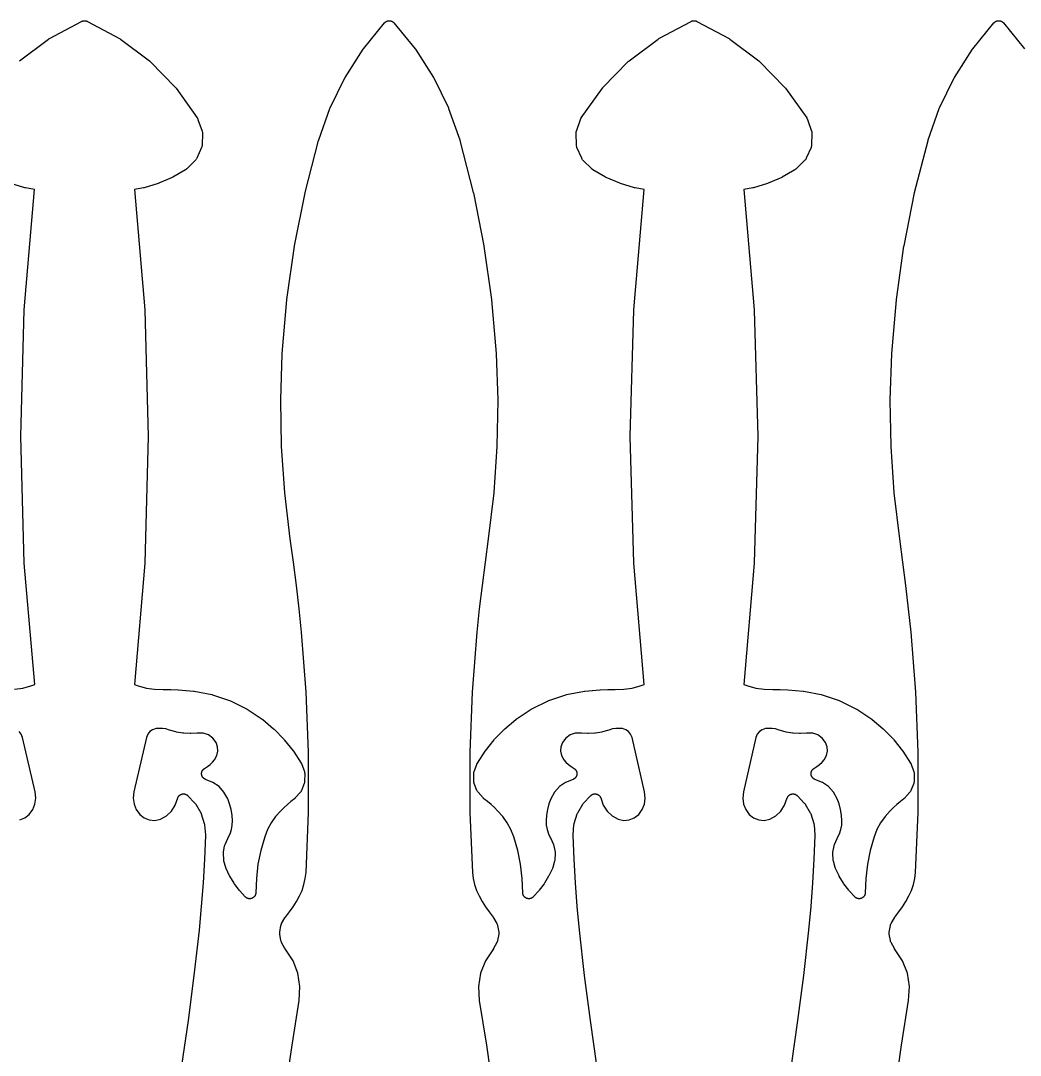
# Model space of a CAD drawing. Header units: metres. Extents: x 0 to 3000, y 0 to 1240.
# Drawn here: x 351.3 to 679.3, y 339.7 to 679.3 of the extents above; entities that cross this region are included whole.
import ezdxf

# ---------------------------------------------------------------- set-up
doc = ezdxf.new("R2010")
doc.units = ezdxf.units.M

msp = doc.modelspace()

# ---------------------------------------------------------------- linework, layer by layer
at = {"color": 1}
for points in [[(350.95, 666.12), (360.48, 673.28), (360.6, 673.36), (360.74, 673.44), (371.32, 679.06), (371.41, 679.1), (371.49, 679.14), (371.5, 679.15), (371.5, 679.15), (371.59, 679.18), (371.68, 679.21), (371.68, 679.21), (371.69, 679.21), (371.78, 679.24), (371.87, 679.26), (371.87, 679.26), (371.88, 679.26), (371.97, 679.27), (372.06, 679.29), (372.07, 679.29), (372.07, 679.29), (372.16, 679.29), (372.26, 679.3), (372.26, 679.3), (372.27, 679.3), (372.36, 679.29), (372.45, 679.29), (372.46, 679.29), (372.46, 679.29), (372.56, 679.27), (372.65, 679.26), (372.65, 679.26), (372.66, 679.26), (372.75, 679.24), (372.84, 679.21), (372.84, 679.21), (372.85, 679.21), (372.93, 679.18), (373.02, 679.15), (373.03, 679.15), (373.03, 679.14), (373.12, 679.1), (373.2, 679.06), (383.79, 673.44), (383.92, 673.36), (384.05, 673.28), (393.58, 666.12), (393.7, 666.03), (393.81, 665.92), (402.12, 657.38), (402.22, 657.26), (402.32, 657.14), (409.25, 647.36), (409.29, 647.3), (409.33, 647.23), (409.34, 647.21), (409.35, 647.19), (409.38, 647.13), (409.42, 647.06), (409.43, 647.04), (409.44, 647.02), (409.47, 646.95), (409.5, 646.88), (410.86, 643.08), (410.92, 642.9), (410.95, 642.71), (410.97, 642.52), (410.98, 642.33), (410.83, 638.43), (410.82, 638.25), (410.78, 638.06), (410.73, 637.88), (410.67, 637.71), (409.11, 634.13), (409.03, 633.96), (408.93, 633.8), (408.81, 633.65), (408.68, 633.51), (405.81, 630.67), (405.77, 630.64), (405.73, 630.6), (405.7, 630.57), (405.66, 630.54), (405.62, 630.51), (405.58, 630.47), (405.54, 630.45), (405.51, 630.43), (405.46, 630.4), (405.41, 630.37), (401.25, 627.94), (401.04, 627.84), (396.63, 625.91), (396.42, 625.83), (391.82, 624.43), (391.59, 624.38), (388.64, 623.84), (392.01, 584.36), (392.02, 584.25), (393.19, 542.86), (393.19, 542.75), (392.02, 501.36), (392.01, 501.25), (388.61, 461.45), (389.9, 460.94), (392.55, 460.23), (395.27, 459.82), (398.1, 459.71), (400.52, 459.71), (400.59, 459.71), (403.04, 459.63), (403.11, 459.63), (405.55, 459.46), (405.62, 459.45), (408.06, 459.19), (408.14, 459.18), (408.23, 459.17), (414.04, 458.06), (414.3, 457.99), (419.89, 456.13), (420.13, 456.03), (425.43, 453.44), (425.66, 453.31), (430.59, 450.03), (430.6, 450.02), (430.62, 450.01), (430.68, 449.96), (430.75, 449.91), (430.76, 449.9), (430.77, 449.89), (434.32, 446.89), (434.46, 446.76), (437.69, 443.43), (437.82, 443.28), (440.71, 439.65), (440.82, 439.5), (443.35, 435.59), (443.37, 435.57), (443.38, 435.54), (443.41, 435.48), (443.45, 435.42), (443.46, 435.39), (443.48, 435.36), (443.5, 435.3), (443.53, 435.25), (443.54, 435.21), (443.55, 435.18), (444.41, 432.8), (444.46, 432.62), (444.5, 432.45), (444.52, 432.27), (444.52, 432.09), (444.49, 429.63), (444.48, 429.46), (444.45, 429.28), (444.41, 429.11), (444.36, 428.94), (443.47, 426.65), (443.4, 426.48), (443.32, 426.32), (443.22, 426.18), (443.1, 426.04), (441.42, 424.14), (441.37, 424.09), (441.33, 424.04), (441.3, 424.02), (441.28, 424), (441.23, 423.95), (441.18, 423.91), (439.99, 422.95), (438.85, 421.98), (437.74, 420.97), (436.69, 419.96), (434.97, 418.05), (433.52, 415.99), (432.32, 413.78), (431.38, 411.41), (430.1, 406.94), (429.19, 402.37), (428.65, 397.75), (428.48, 393), (428.48, 393), (428.48, 393), (428.47, 392.9), (428.46, 392.81), (428.46, 392.8), (428.46, 392.8), (428.44, 392.71), (428.42, 392.61), (428.42, 392.61), (428.42, 392.61), (428.4, 392.52), (428.37, 392.42), (428.37, 392.42), (428.37, 392.42), (428.33, 392.33), (428.3, 392.24), (428.29, 392.24), (428.29, 392.24), (428.25, 392.15), (428.21, 392.07), (428.2, 392.06), (428.2, 392.06), (428.15, 391.98), (428.1, 391.9), (428.1, 391.9), (428.1, 391.9), (428.04, 391.82), (427.98, 391.75), (427.97, 391.75), (427.97, 391.75), (427.91, 391.68), (427.84, 391.61), (427.84, 391.61), (427.84, 391.6), (427.76, 391.54), (427.69, 391.48), (427.69, 391.48), (427.68, 391.48), (427.61, 391.43), (427.53, 391.37), (427.53, 391.37), (427.52, 391.37), (427.44, 391.32), (427.36, 391.28), (427.35, 391.28), (427.35, 391.27), (427.26, 391.24), (427.18, 391.2), (427.17, 391.2), (427.17, 391.2), (427.08, 391.17), (426.99, 391.14), (426.99, 391.14), (426.98, 391.14), (426.89, 391.12), (426.8, 391.1), (426.79, 391.1), (426.79, 391.1), (426.7, 391.09), (426.6, 391.08), (426.6, 391.08), (426.6, 391.08), (426.5, 391.08), (426.41, 391.07), (426.4, 391.07), (426.4, 391.07), (426.3, 391.08), (426.21, 391.09), (426.21, 391.09), (426.2, 391.09), (426.11, 391.11), (426.02, 391.13), (426.01, 391.13), (426.01, 391.13), (425.92, 391.15), (425.83, 391.18), (425.83, 391.18), (425.82, 391.18), (425.73, 391.22), (425.65, 391.25), (425.64, 391.26), (425.64, 391.26), (425.56, 391.3), (425.47, 391.34), (425.47, 391.35), (425.47, 391.35), (425.39, 391.4), (425.31, 391.45), (425.3, 391.45), (425.3, 391.45), (425.23, 391.51), (425.15, 391.57), (425.15, 391.58), (425.15, 391.58), (425.08, 391.64), (425.01, 391.71), (425.01, 391.71), (425.01, 391.72), (423.19, 393.68), (423.06, 393.84), (421.45, 395.97), (421.34, 396.14), (419.95, 398.43), (419.86, 398.6), (418.71, 401.03), (418.68, 401.09), (418.65, 401.15), (418.64, 401.18), (418.63, 401.21), (418.61, 401.27), (418.59, 401.34), (418.01, 403.39), (417.95, 403.62), (417.93, 403.85), (417.84, 405.95), (417.84, 406.18), (417.87, 406.41), (418.25, 408.48), (418.31, 408.7), (418.39, 408.92), (419.25, 410.87), (419.28, 410.91), (419.29, 410.96), (420.01, 412.38), (420.47, 413.75), (420.73, 415.17), (420.8, 416.65), (420.67, 418.51), (420.36, 420.37), (419.88, 422.19), (419.26, 423.9), (418.03, 426.1), (416.41, 427.89), (414.42, 429.27), (411.93, 430.26), (411.91, 430.28), (411.88, 430.29), (411.82, 430.32), (411.75, 430.34), (411.73, 430.36), (411.7, 430.37), (411.64, 430.41), (411.58, 430.44), (411.56, 430.46), (411.54, 430.48), (411.48, 430.52), (411.42, 430.56), (411.4, 430.58), (411.38, 430.6), (411.33, 430.64), (411.28, 430.69), (411.26, 430.71), (411.24, 430.73), (411.19, 430.78), (411.14, 430.83), (411.13, 430.86), (411.11, 430.88), (411.07, 430.93), (411.03, 430.99), (411.01, 431.01), (410.99, 431.04), (410.96, 431.1), (410.92, 431.16), (410.91, 431.18), (410.9, 431.21), (410.87, 431.27), (410.84, 431.33), (410.83, 431.36), (410.81, 431.39), (410.79, 431.45), (410.77, 431.52), (410.76, 431.54), (410.75, 431.57), (410.74, 431.64), (410.72, 431.71), (410.71, 431.73), (410.71, 431.76), (410.7, 431.83), (410.69, 431.9), (410.68, 431.93), (410.68, 431.96), (410.68, 432.03), (410.67, 432.1), (410.68, 432.12), (410.67, 432.15), (410.68, 432.22), (410.68, 432.29), (410.69, 432.32), (410.69, 432.35), (410.7, 432.42), (410.71, 432.49), (410.71, 432.51), (410.72, 432.54), (410.74, 432.61), (410.75, 432.68), (410.76, 432.7), (410.77, 432.73), (410.79, 432.8), (410.82, 432.86), (410.83, 432.89), (410.84, 432.92), (410.87, 432.98), (410.9, 433.04), (410.91, 433.07), (410.93, 433.09), (410.96, 433.15), (411, 433.21), (411.01, 433.23), (411.03, 433.26), (411.07, 433.31), (411.11, 433.37), (411.13, 433.39), (411.15, 433.41), (411.2, 433.46), (411.24, 433.52), (411.26, 433.54), (411.28, 433.56), (411.34, 433.6), (411.39, 433.65), (411.41, 433.67), (411.43, 433.69), (411.49, 433.73), (411.54, 433.77), (411.57, 433.78), (411.59, 433.8), (412.61, 434.46), (413.48, 435.15), (414.28, 435.92), (414.94, 436.7), (415.72, 438.08), (416.04, 439.49), (415.95, 440.94), (415.45, 442.33), (414.36, 443.79), (412.92, 444.82), (411.25, 445.39), (409.23, 445.44), (407.18, 445.3), (406.94, 445.3), (404.8, 445.41), (404.57, 445.43), (402.46, 445.79), (402.23, 445.84), (400.17, 446.44), (398.98, 446.79), (397.87, 446.96), (396.76, 447), (395.73, 446.91), (394.6, 446.56), (393.72, 445.96), (393.05, 445.13), (392.59, 443.97), (388.47, 426.2), (388.24, 424.1), (388.51, 422.16), (389.23, 420.35), (390.37, 418.76), (391.84, 417.58), (393.52, 416.93), (395.32, 416.8), (397.15, 417.23), (399.13, 418.33), (400.78, 419.87), (402.02, 421.76), (402.86, 424.16), (402.89, 424.23), (402.92, 424.31), (402.93, 424.33), (402.93, 424.34), (402.97, 424.41), (403.01, 424.49), (403.02, 424.5), (403.03, 424.51), (403.07, 424.58), (403.12, 424.65), (403.13, 424.66), (403.13, 424.68), (403.19, 424.74), (403.24, 424.81), (403.25, 424.82), (403.26, 424.83), (403.32, 424.89), (403.37, 424.95), (403.38, 424.96), (403.39, 424.97), (403.46, 425.02), (403.52, 425.08), (403.53, 425.08), (403.55, 425.09), (403.61, 425.14), (403.68, 425.19), (403.7, 425.2), (403.71, 425.2), (403.78, 425.24), (403.85, 425.29), (403.87, 425.29), (403.88, 425.3), (403.96, 425.33), (404.03, 425.36), (404.05, 425.37), (404.06, 425.37), (404.14, 425.4), (404.22, 425.42), (404.23, 425.43), (404.25, 425.43), (404.33, 425.45), (404.41, 425.47), (404.43, 425.47), (404.44, 425.47), (404.52, 425.48), (404.61, 425.49), (404.62, 425.49), (404.64, 425.49), (404.72, 425.49), (404.8, 425.49), (404.82, 425.49), (404.83, 425.49), (404.92, 425.49), (405, 425.48), (405.01, 425.48), (405.03, 425.48), (405.11, 425.46), (405.19, 425.45), (405.21, 425.44), (405.22, 425.44), (405.3, 425.42), (405.38, 425.39), (405.39, 425.39), (405.41, 425.38), (405.49, 425.35), (405.56, 425.32), (405.58, 425.31), (405.59, 425.31), (405.66, 425.27), (405.74, 425.23), (405.75, 425.22), (405.76, 425.22), (405.83, 425.17), (405.9, 425.13), (405.92, 425.12), (405.93, 425.11), (405.99, 425.06), (406.06, 425.01), (406.07, 425), (406.08, 424.99), (406.14, 424.93), (406.2, 424.87), (408.47, 422.47), (408.61, 422.3), (408.74, 422.11), (410.39, 419.31), (410.49, 419.11), (410.57, 418.9), (411.56, 415.8), (411.62, 415.58), (411.65, 415.36), (411.93, 412.07), (411.93, 412.05), (411.93, 412.02), (411.93, 411.95), (411.93, 411.87), (411.93, 411.85), (411.93, 411.82), (411.63, 404.08), (411.63, 404.04), (411.18, 396.3), (411.18, 396.26), (410.59, 388.53), (410.58, 388.49), (409.84, 380.77), (409.84, 380.75), (409.84, 380.74), (408.16, 365.92), (408.16, 365.89), (406.26, 351.11), (406.26, 351.08), (404.14, 336.32)], [(438.26, 328.22), (440.38, 342.98), (440.38, 343.01), (442.7, 357.63), (442.97, 362.22), (442.28, 366.59), (440.68, 370.71), (438.11, 374.63), (438.07, 374.69), (438.04, 374.75), (436.94, 376.68), (436.87, 376.83), (436.8, 376.99), (436.75, 377.16), (436.71, 377.32), (436.35, 379.45), (436.32, 379.67), (436.32, 379.9), (436.35, 380.12), (436.71, 382.25), (436.75, 382.42), (436.8, 382.58), (436.87, 382.74), (436.94, 382.9), (438.04, 384.82), (438.06, 384.87), (438.09, 384.91), (438.12, 384.95), (438.14, 384.99), (438.17, 385.03), (438.2, 385.07), (439.51, 386.74), (440.69, 388.43), (441.79, 390.18), (442.79, 391.97), (443.64, 393.82), (444.28, 395.73), (444.72, 397.69), (444.95, 399.72), (445.78, 419.41), (445.81, 439.14), (445.05, 458.86), (443.5, 478.55), (442.7, 486.21), (441.81, 493.88), (440.84, 501.53), (439.77, 509.19), (439.77, 509.21), (439.77, 509.22), (437.98, 524.27), (437.97, 524.37), (436.94, 539.48), (436.93, 539.58), (436.66, 554.72), (436.66, 554.82), (437.15, 569.96), (437.16, 570.01), (437.16, 570.07), (438.67, 587.69), (438.68, 587.8), (441.17, 605.3), (441.19, 605.41), (444.65, 622.74), (444.67, 622.85), (449.09, 639.98), (449.11, 640.06), (449.14, 640.15), (452.77, 650.48), (452.86, 650.69), (457.65, 660.5), (457.76, 660.7), (463.65, 669.9), (463.78, 670.08), (470.71, 678.56), (470.72, 678.57), (470.72, 678.57), (470.78, 678.64), (470.84, 678.71), (470.85, 678.71), (470.85, 678.71), (470.92, 678.78), (470.99, 678.84), (470.99, 678.84), (471, 678.85), (471.07, 678.9), (471.15, 678.96), (471.15, 678.96), (471.15, 678.96), (471.23, 679.01), (471.32, 679.06), (471.32, 679.06), (471.32, 679.06), (471.41, 679.1), (471.49, 679.14), (471.5, 679.15), (471.5, 679.15), (471.59, 679.18), (471.68, 679.21), (471.68, 679.21), (471.69, 679.21), (471.78, 679.24), (471.87, 679.26), (471.87, 679.26), (471.88, 679.26), (471.97, 679.27), (472.06, 679.29), (472.07, 679.29), (472.07, 679.29), (472.16, 679.29), (472.26, 679.3), (472.26, 679.3), (472.27, 679.3), (472.36, 679.29), (472.45, 679.29), (472.46, 679.29), (472.46, 679.29), (472.56, 679.27), (472.65, 679.26), (472.65, 679.26), (472.66, 679.26), (472.75, 679.24), (472.84, 679.21), (472.84, 679.21), (472.85, 679.21), (472.93, 679.18), (473.02, 679.15), (473.03, 679.15), (473.03, 679.14), (473.12, 679.1), (473.2, 679.06), (473.2, 679.06), (473.21, 679.06), (473.29, 679.01), (473.37, 678.96), (473.37, 678.96), (473.38, 678.96), (473.45, 678.9), (473.53, 678.85), (473.53, 678.84), (473.53, 678.84), (473.6, 678.78), (473.67, 678.71), (473.68, 678.71), (473.68, 678.71), (473.74, 678.64), (473.81, 678.57), (473.81, 678.57), (473.81, 678.56), (480.74, 670.08), (480.88, 669.9), (486.76, 660.7), (486.88, 660.5), (491.66, 650.69), (491.75, 650.48), (495.39, 640.15), (495.41, 640.06), (495.44, 639.98), (499.85, 622.85), (499.88, 622.74), (503.33, 605.41), (503.35, 605.3), (505.84, 587.8), (505.85, 587.69), (507.36, 570.07), (507.37, 570.01), (507.37, 569.96), (507.86, 554.82), (507.86, 554.72), (507.59, 539.58), (507.59, 539.48), (506.56, 524.37), (506.55, 524.27), (504.76, 509.22), (504.75, 509.21), (504.75, 509.19), (503.69, 501.53), (502.71, 493.88), (501.82, 486.21), (501.02, 478.55), (499.48, 458.86), (498.72, 439.14), (498.75, 419.41), (499.57, 399.72), (499.8, 397.69), (500.24, 395.73), (500.88, 393.82), (501.74, 391.97), (502.73, 390.18), (503.83, 388.43), (505.02, 386.74), (506.32, 385.07), (506.35, 385.03), (506.38, 384.99), (506.41, 384.95), (506.44, 384.91), (506.46, 384.87), (506.49, 384.82), (507.58, 382.9), (507.66, 382.74), (507.72, 382.58), (507.77, 382.42), (507.81, 382.25), (508.17, 380.12), (508.2, 379.9), (508.2, 379.67), (508.17, 379.45), (507.81, 377.32), (507.77, 377.16), (507.72, 376.99), (507.66, 376.83), (507.58, 376.68), (506.49, 374.75), (506.45, 374.69), (506.42, 374.63), (503.84, 370.71), (502.25, 366.59), (501.56, 362.22), (501.82, 357.63), (504.14, 343.01), (504.14, 342.98), (506.26, 328.22)], [(540.38, 336.32), (538.26, 351.08), (538.26, 351.11), (536.37, 365.89), (536.36, 365.92), (534.69, 380.74), (534.69, 380.75), (534.68, 380.77), (533.94, 388.49), (533.94, 388.53), (533.34, 396.26), (533.34, 396.3), (532.89, 404.04), (532.89, 404.08), (532.59, 411.82), (532.59, 411.85), (532.59, 411.87), (532.59, 411.95), (532.59, 412.02), (532.6, 412.05), (532.6, 412.07), (532.87, 415.36), (532.9, 415.58), (532.96, 415.8), (533.95, 418.9), (534.03, 419.11), (534.13, 419.31), (535.79, 422.11), (535.91, 422.3), (536.06, 422.47), (538.32, 424.87), (538.38, 424.93), (538.44, 424.99), (538.45, 425), (538.47, 425.01), (538.53, 425.06), (538.6, 425.11), (538.61, 425.12), (538.62, 425.13), (538.69, 425.17), (538.76, 425.22), (538.77, 425.22), (538.78, 425.23), (538.86, 425.27), (538.93, 425.31), (538.95, 425.31), (538.96, 425.32), (539.04, 425.35), (539.11, 425.38), (539.13, 425.39), (539.14, 425.39), (539.22, 425.42), (539.3, 425.44), (539.32, 425.44), (539.33, 425.45), (539.41, 425.46), (539.5, 425.48), (539.51, 425.48), (539.52, 425.48), (539.61, 425.49), (539.69, 425.49), (539.71, 425.49), (539.72, 425.49), (539.8, 425.49), (539.89, 425.49), (539.9, 425.49), (539.92, 425.49), (540, 425.48), (540.08, 425.47), (540.1, 425.47), (540.11, 425.47), (540.19, 425.45), (540.28, 425.43), (540.29, 425.43), (540.3, 425.42), (540.38, 425.4), (540.46, 425.37), (540.48, 425.37), (540.49, 425.36), (540.57, 425.33), (540.64, 425.3), (540.66, 425.29), (540.67, 425.29), (540.74, 425.24), (540.82, 425.2), (540.83, 425.2), (540.84, 425.19), (540.91, 425.14), (540.98, 425.09), (540.99, 425.08), (541, 425.08), (541.07, 425.02), (541.13, 424.97), (541.14, 424.96), (541.15, 424.95), (541.21, 424.89), (541.27, 424.83), (541.28, 424.82), (541.29, 424.81), (541.34, 424.74), (541.39, 424.68), (541.4, 424.66), (541.41, 424.65), (541.45, 424.58), (541.5, 424.51), (541.51, 424.5), (541.51, 424.49), (541.55, 424.41), (541.59, 424.34), (541.6, 424.33), (541.6, 424.31), (541.63, 424.23), (541.66, 424.16), (542.5, 421.76), (543.74, 419.87), (545.39, 418.33), (547.37, 417.23), (549.2, 416.8), (551, 416.93), (552.68, 417.58), (554.15, 418.76), (555.29, 420.35), (556.01, 422.16), (556.28, 424.1), (556.06, 426.2), (551.93, 443.97), (551.47, 445.13), (550.8, 445.96), (549.92, 446.56), (548.79, 446.91), (547.77, 447), (546.65, 446.96), (545.55, 446.79), (544.35, 446.44), (542.29, 445.84), (542.07, 445.79), (539.95, 445.43), (539.72, 445.41), (537.58, 445.3), (537.35, 445.3), (535.3, 445.44), (533.27, 445.39), (531.6, 444.82), (530.17, 443.79), (529.08, 442.33), (528.57, 440.94), (528.49, 439.49), (528.81, 438.08), (529.58, 436.7), (530.24, 435.92), (531.04, 435.15), (531.91, 434.46), (532.93, 433.8), (532.96, 433.78), (532.98, 433.77), (533.04, 433.73), (533.09, 433.69), (533.11, 433.67), (533.14, 433.65), (533.19, 433.6), (533.24, 433.56), (533.26, 433.54), (533.28, 433.52), (533.33, 433.46), (533.37, 433.41), (533.39, 433.39), (533.41, 433.37), (533.45, 433.31), (533.49, 433.26), (533.51, 433.23), (533.53, 433.21), (533.56, 433.15), (533.6, 433.09), (533.61, 433.07), (533.63, 433.04), (533.65, 432.98), (533.68, 432.92), (533.69, 432.89), (533.71, 432.86), (533.73, 432.8), (533.75, 432.73), (533.76, 432.7), (533.77, 432.68), (533.79, 432.61), (533.8, 432.54), (533.81, 432.51), (533.82, 432.49), (533.83, 432.42), (533.84, 432.35), (533.84, 432.32), (533.84, 432.29), (533.84, 432.22), (533.85, 432.15), (533.85, 432.12), (533.85, 432.1), (533.85, 432.03), (533.84, 431.96), (533.84, 431.93), (533.84, 431.9), (533.83, 431.83), (533.82, 431.76), (533.81, 431.73), (533.81, 431.71), (533.79, 431.64), (533.77, 431.57), (533.76, 431.54), (533.76, 431.52), (533.73, 431.45), (533.71, 431.39), (533.7, 431.36), (533.69, 431.33), (533.66, 431.27), (533.63, 431.21), (533.61, 431.18), (533.6, 431.16), (533.57, 431.1), (533.53, 431.04), (533.51, 431.01), (533.5, 430.99), (533.46, 430.93), (533.42, 430.88), (533.4, 430.86), (533.38, 430.83), (533.33, 430.78), (533.29, 430.73), (533.27, 430.71), (533.25, 430.69), (533.19, 430.64), (533.14, 430.6), (533.12, 430.58), (533.1, 430.56), (533.04, 430.52), (532.99, 430.48), (532.96, 430.46), (532.94, 430.44), (532.88, 430.41), (532.82, 430.37), (532.8, 430.36), (532.77, 430.34), (532.71, 430.32), (532.65, 430.29), (532.62, 430.28), (532.59, 430.26), (530.1, 429.27), (528.12, 427.89), (526.49, 426.1), (525.26, 423.9), (524.64, 422.19), (524.16, 420.37), (523.86, 418.51), (523.73, 416.65), (523.79, 415.17), (524.06, 413.75), (524.52, 412.38), (525.23, 410.96), (525.25, 410.91), (525.27, 410.87), (526.13, 408.92), (526.21, 408.7), (526.27, 408.48), (526.66, 406.41), (526.69, 406.18), (526.69, 405.95), (526.59, 403.85), (526.57, 403.62), (526.52, 403.39), (525.94, 401.34), (525.91, 401.27), (525.89, 401.21), (525.88, 401.18), (525.87, 401.15), (525.84, 401.09), (525.82, 401.03), (524.67, 398.6), (524.57, 398.43), (523.19, 396.14), (523.07, 395.97), (521.46, 393.84), (521.34, 393.68), (519.51, 391.72), (519.51, 391.71), (519.51, 391.71), (519.44, 391.64), (519.37, 391.58), (519.37, 391.58), (519.37, 391.57), (519.3, 391.51), (519.22, 391.45), (519.22, 391.45), (519.22, 391.45), (519.14, 391.4), (519.06, 391.35), (519.05, 391.35), (519.05, 391.34), (518.97, 391.3), (518.88, 391.26), (518.88, 391.26), (518.88, 391.25), (518.79, 391.22), (518.7, 391.18), (518.7, 391.18), (518.7, 391.18), (518.6, 391.15), (518.51, 391.13), (518.51, 391.13), (518.51, 391.13), (518.41, 391.11), (518.32, 391.09), (518.32, 391.09), (518.31, 391.09), (518.22, 391.08), (518.12, 391.07), (518.12, 391.07), (518.12, 391.07), (518.02, 391.08), (517.93, 391.08), (517.93, 391.08), (517.92, 391.08), (517.83, 391.09), (517.73, 391.1), (517.73, 391.1), (517.73, 391.1), (517.63, 391.12), (517.54, 391.14), (517.54, 391.14), (517.54, 391.14), (517.44, 391.17), (517.35, 391.2), (517.35, 391.2), (517.35, 391.2), (517.26, 391.24), (517.17, 391.27), (517.17, 391.28), (517.17, 391.28), (517.08, 391.32), (517, 391.37), (517, 391.37), (517, 391.37), (516.92, 391.43), (516.84, 391.48), (516.84, 391.48), (516.83, 391.48), (516.76, 391.54), (516.69, 391.6), (516.69, 391.61), (516.68, 391.61), (516.62, 391.68), (516.55, 391.75), (516.55, 391.75), (516.55, 391.75), (516.49, 391.82), (516.43, 391.9), (516.43, 391.9), (516.42, 391.9), (516.37, 391.98), (516.32, 392.06), (516.32, 392.06), (516.32, 392.07), (516.27, 392.15), (516.23, 392.24), (516.23, 392.24), (516.23, 392.24), (516.19, 392.33), (516.16, 392.42), (516.16, 392.42), (516.16, 392.42), (516.13, 392.52), (516.1, 392.61), (516.1, 392.61), (516.1, 392.61), (516.08, 392.71), (516.07, 392.8), (516.07, 392.8), (516.06, 392.81), (516.06, 392.9), (516.05, 393), (516.05, 393), (516.05, 393), (515.88, 397.75), (515.33, 402.37), (514.42, 406.94), (513.15, 411.41), (512.21, 413.78), (511.01, 415.99), (509.56, 418.05), (507.83, 419.96), (506.78, 420.97), (505.67, 421.98), (504.53, 422.95), (503.34, 423.91), (503.29, 423.95), (503.24, 424), (503.22, 424.02), (503.2, 424.04), (503.15, 424.09), (503.1, 424.14), (501.42, 426.04), (501.31, 426.18), (501.21, 426.32), (501.12, 426.48), (501.05, 426.65), (500.17, 428.94), (500.11, 429.11), (500.07, 429.28), (500.05, 429.46), (500.04, 429.63), (500, 432.09), (500.01, 432.27), (500.03, 432.45), (500.06, 432.62), (500.12, 432.8), (500.97, 435.18), (500.99, 435.21), (501, 435.25), (501.02, 435.3), (501.02, 435.3), (501.05, 435.36), (501.06, 435.39), (501.08, 435.42), (501.11, 435.48), (501.14, 435.54), (501.16, 435.57), (501.18, 435.59), (503.7, 439.5), (503.82, 439.65), (506.7, 443.28), (506.83, 443.43), (510.06, 446.76), (510.2, 446.89), (513.75, 449.89), (513.76, 449.9), (513.78, 449.91), (513.84, 449.96), (513.91, 450.01), (513.92, 450.02), (513.93, 450.03), (518.86, 453.31), (519.09, 453.44), (524.39, 456.03), (524.64, 456.13), (530.23, 457.99), (530.48, 458.06), (536.3, 459.17), (536.38, 459.18), (536.46, 459.19), (538.9, 459.45), (538.97, 459.46), (541.42, 459.63), (541.49, 459.63), (543.94, 459.71), (544.01, 459.71), (546.42, 459.71), (549.25, 459.82), (551.97, 460.23), (554.63, 460.94), (555.91, 461.45), (552.51, 501.25), (552.51, 501.36), (551.33, 542.75), (551.33, 542.86), (552.51, 584.25), (552.51, 584.36), (555.89, 623.84), (552.93, 624.38), (552.71, 624.43), (548.11, 625.83), (547.89, 625.91), (543.49, 627.84), (543.28, 627.94), (539.11, 630.37), (539.07, 630.4), (539.02, 630.43), (538.98, 630.45), (538.95, 630.47), (538.9, 630.51), (538.86, 630.54), (538.83, 630.57), (538.79, 630.6), (538.75, 630.64), (538.71, 630.67), (535.84, 633.51), (535.71, 633.65), (535.6, 633.8), (535.5, 633.96), (535.41, 634.13), (533.86, 637.71), (533.79, 637.88), (533.74, 638.06), (533.71, 638.25), (533.69, 638.43), (533.55, 642.33), (533.55, 642.52), (533.57, 642.71), (533.61, 642.9), (533.66, 643.08), (535.03, 646.88), (535.06, 646.95), (535.08, 647.02), (535.09, 647.04), (535.1, 647.06), (535.14, 647.13), (535.17, 647.19), (535.19, 647.21), (535.2, 647.23), (535.24, 647.3), (535.28, 647.36), (542.2, 657.14), (542.3, 657.26), (542.4, 657.38), (550.71, 665.92), (550.83, 666.03), (550.95, 666.12), (560.48, 673.28), (560.6, 673.36), (560.74, 673.44), (571.32, 679.06), (571.41, 679.1), (571.49, 679.14), (571.5, 679.15), (571.5, 679.15), (571.59, 679.18), (571.68, 679.21), (571.68, 679.21), (571.69, 679.21), (571.78, 679.24), (571.87, 679.26), (571.87, 679.26), (571.88, 679.26), (571.97, 679.27), (572.06, 679.29), (572.07, 679.29), (572.07, 679.29), (572.16, 679.29), (572.26, 679.3), (572.26, 679.3), (572.27, 679.3), (572.36, 679.29), (572.45, 679.29), (572.46, 679.29), (572.46, 679.29), (572.56, 679.27), (572.65, 679.26), (572.65, 679.26), (572.66, 679.26), (572.75, 679.24), (572.84, 679.21), (572.84, 679.21), (572.85, 679.21), (572.93, 679.18), (573.02, 679.15), (573.03, 679.15), (573.03, 679.14), (573.12, 679.1), (573.2, 679.06), (583.79, 673.44), (583.92, 673.36), (584.05, 673.28), (593.58, 666.12), (593.7, 666.03), (593.81, 665.92), (602.12, 657.38), (602.22, 657.26), (602.32, 657.14), (609.25, 647.36), (609.29, 647.3), (609.33, 647.23), (609.34, 647.21), (609.35, 647.19), (609.38, 647.13), (609.42, 647.06), (609.43, 647.04), (609.44, 647.02), (609.47, 646.95), (609.5, 646.88), (610.86, 643.08), (610.92, 642.9), (610.95, 642.71), (610.97, 642.52), (610.98, 642.33), (610.83, 638.43), (610.82, 638.25), (610.78, 638.06), (610.73, 637.88), (610.67, 637.71), (609.11, 634.13), (609.03, 633.96), (608.93, 633.8), (608.81, 633.65), (608.68, 633.51), (605.81, 630.67), (605.77, 630.64), (605.73, 630.6), (605.7, 630.57), (605.66, 630.54), (605.62, 630.51), (605.58, 630.47), (605.54, 630.45), (605.51, 630.43), (605.46, 630.4), (605.41, 630.37), (601.25, 627.94), (601.04, 627.84), (596.63, 625.91), (596.42, 625.83), (591.82, 624.43), (591.59, 624.38), (588.64, 623.84), (592.01, 584.36), (592.02, 584.25), (593.19, 542.86), (593.19, 542.75), (592.02, 501.36), (592.01, 501.25), (588.61, 461.45), (589.9, 460.94), (592.55, 460.23), (595.27, 459.82), (598.1, 459.71), (600.52, 459.71), (600.59, 459.71), (603.04, 459.63), (603.11, 459.63), (605.55, 459.46), (605.62, 459.45), (608.06, 459.19), (608.14, 459.18), (608.23, 459.17), (614.04, 458.06), (614.3, 457.99), (619.89, 456.13), (620.13, 456.03), (625.43, 453.44), (625.66, 453.31), (630.59, 450.03), (630.6, 450.02), (630.62, 450.01), (630.68, 449.96), (630.75, 449.91), (630.76, 449.9), (630.77, 449.89), (634.32, 446.89), (634.46, 446.76), (637.69, 443.43), (637.82, 443.28), (640.71, 439.65), (640.82, 439.5), (643.35, 435.59), (643.37, 435.57), (643.38, 435.54), (643.41, 435.48), (643.45, 435.42), (643.46, 435.39), (643.48, 435.36), (643.5, 435.3), (643.53, 435.25), (643.54, 435.21), (643.55, 435.18), (644.41, 432.8), (644.46, 432.62), (644.5, 432.45), (644.52, 432.27), (644.52, 432.09), (644.49, 429.63), (644.48, 429.46), (644.45, 429.28), (644.41, 429.11), (644.36, 428.94), (643.47, 426.65), (643.4, 426.48), (643.32, 426.32), (643.22, 426.18), (643.1, 426.04), (641.42, 424.14), (641.37, 424.09), (641.33, 424.04), (641.3, 424.02), (641.28, 424), (641.23, 423.95), (641.18, 423.91), (639.99, 422.95), (638.85, 421.98), (637.74, 420.97), (636.69, 419.96), (634.97, 418.05), (633.52, 415.99), (632.32, 413.78), (631.38, 411.41), (630.1, 406.94), (629.19, 402.37), (628.65, 397.75), (628.48, 393), (628.48, 393), (628.48, 393), (628.47, 392.9), (628.46, 392.81), (628.46, 392.8), (628.46, 392.8), (628.44, 392.71), (628.42, 392.61), (628.42, 392.61), (628.42, 392.61), (628.4, 392.52), (628.37, 392.42), (628.37, 392.42), (628.37, 392.42), (628.33, 392.33), (628.3, 392.24), (628.29, 392.24), (628.29, 392.24), (628.25, 392.15), (628.21, 392.07), (628.2, 392.06), (628.2, 392.06), (628.15, 391.98), (628.1, 391.9), (628.1, 391.9), (628.1, 391.9), (628.04, 391.82), (627.98, 391.75), (627.97, 391.75), (627.97, 391.75), (627.91, 391.68), (627.84, 391.61), (627.84, 391.61), (627.84, 391.6), (627.76, 391.54), (627.69, 391.48), (627.69, 391.48), (627.68, 391.48), (627.61, 391.43), (627.53, 391.37), (627.53, 391.37), (627.52, 391.37), (627.44, 391.32), (627.36, 391.28), (627.35, 391.28), (627.35, 391.27), (627.26, 391.24), (627.18, 391.2), (627.17, 391.2), (627.17, 391.2), (627.08, 391.17), (626.99, 391.14), (626.99, 391.14), (626.98, 391.14), (626.89, 391.12), (626.8, 391.1), (626.79, 391.1), (626.79, 391.1), (626.7, 391.09), (626.6, 391.08), (626.6, 391.08), (626.6, 391.08), (626.5, 391.08), (626.41, 391.07), (626.4, 391.07), (626.4, 391.07), (626.3, 391.08), (626.21, 391.09), (626.21, 391.09), (626.2, 391.09), (626.11, 391.11), (626.02, 391.13), (626.01, 391.13), (626.01, 391.13), (625.92, 391.15), (625.83, 391.18), (625.83, 391.18), (625.82, 391.18), (625.73, 391.22), (625.65, 391.25), (625.64, 391.26), (625.64, 391.26), (625.56, 391.3), (625.47, 391.34), (625.47, 391.35), (625.47, 391.35), (625.39, 391.4), (625.31, 391.45), (625.3, 391.45), (625.3, 391.45), (625.23, 391.51), (625.15, 391.57), (625.15, 391.58), (625.15, 391.58), (625.08, 391.64), (625.01, 391.71), (625.01, 391.71), (625.01, 391.72), (623.19, 393.68), (623.06, 393.84), (621.45, 395.97), (621.34, 396.14), (619.95, 398.43), (619.86, 398.6), (618.71, 401.03), (618.68, 401.09), (618.65, 401.15), (618.64, 401.18), (618.63, 401.21), (618.61, 401.27), (618.59, 401.34), (618.01, 403.39), (617.95, 403.62), (617.93, 403.85), (617.84, 405.95), (617.84, 406.18), (617.87, 406.41), (618.25, 408.48), (618.31, 408.7), (618.39, 408.92), (619.25, 410.87), (619.28, 410.91), (619.29, 410.96), (620.01, 412.38), (620.47, 413.75), (620.73, 415.17), (620.8, 416.65), (620.67, 418.51), (620.36, 420.37), (619.88, 422.19), (619.26, 423.9), (618.03, 426.1), (616.41, 427.89), (614.42, 429.27), (611.93, 430.26), (611.91, 430.28), (611.88, 430.29), (611.82, 430.32), (611.75, 430.34), (611.73, 430.36), (611.7, 430.37), (611.64, 430.41), (611.58, 430.44), (611.56, 430.46), (611.54, 430.48), (611.48, 430.52), (611.42, 430.56), (611.4, 430.58), (611.38, 430.6), (611.33, 430.64), (611.28, 430.69), (611.26, 430.71), (611.24, 430.73), (611.19, 430.78), (611.14, 430.83), (611.13, 430.86), (611.11, 430.88), (611.07, 430.93), (611.03, 430.99), (611.01, 431.01), (610.99, 431.04), (610.96, 431.1), (610.92, 431.16), (610.91, 431.18), (610.9, 431.21), (610.87, 431.27), (610.84, 431.33), (610.83, 431.36), (610.81, 431.39), (610.79, 431.45), (610.77, 431.52), (610.76, 431.54), (610.75, 431.57), (610.74, 431.64), (610.72, 431.71), (610.71, 431.73), (610.71, 431.76), (610.7, 431.83), (610.69, 431.9), (610.68, 431.93), (610.68, 431.96), (610.68, 432.03), (610.67, 432.1), (610.68, 432.12), (610.67, 432.15), (610.68, 432.22), (610.68, 432.29), (610.69, 432.32), (610.69, 432.35), (610.7, 432.42), (610.71, 432.49), (610.71, 432.51), (610.72, 432.54), (610.74, 432.61), (610.75, 432.68), (610.76, 432.7), (610.77, 432.73), (610.79, 432.8), (610.82, 432.86), (610.83, 432.89), (610.84, 432.92), (610.87, 432.98), (610.9, 433.04), (610.91, 433.07), (610.93, 433.09), (610.96, 433.15), (611, 433.21), (611.01, 433.23), (611.03, 433.26), (611.07, 433.31), (611.11, 433.37), (611.13, 433.39), (611.15, 433.41), (611.2, 433.46), (611.24, 433.52), (611.26, 433.54), (611.28, 433.56), (611.34, 433.6), (611.39, 433.65), (611.41, 433.67), (611.43, 433.69), (611.49, 433.73), (611.54, 433.77), (611.57, 433.78), (611.59, 433.8), (612.61, 434.46), (613.48, 435.15), (614.28, 435.92), (614.94, 436.7), (615.72, 438.08), (616.04, 439.49), (615.95, 440.94), (615.45, 442.33), (614.36, 443.79), (612.92, 444.82), (611.25, 445.39), (609.23, 445.44), (607.18, 445.3), (606.94, 445.3), (604.8, 445.41), (604.57, 445.43), (602.46, 445.79), (602.23, 445.84), (600.17, 446.44), (598.98, 446.79), (597.87, 446.96), (596.76, 447), (595.73, 446.91), (594.6, 446.56), (593.72, 445.96), (593.05, 445.13), (592.59, 443.97), (588.47, 426.2), (588.24, 424.1), (588.51, 422.16), (589.23, 420.35), (590.37, 418.76), (591.84, 417.58), (593.52, 416.93), (595.32, 416.8), (597.15, 417.23), (599.13, 418.33), (600.78, 419.87), (602.02, 421.76), (602.86, 424.16), (602.89, 424.23), (602.92, 424.31), (602.93, 424.33), (602.93, 424.34), (602.97, 424.41), (603.01, 424.49), (603.02, 424.5), (603.03, 424.51), (603.07, 424.58), (603.12, 424.65), (603.13, 424.66), (603.13, 424.68), (603.19, 424.74), (603.24, 424.81), (603.25, 424.82), (603.26, 424.83), (603.32, 424.89), (603.37, 424.95), (603.38, 424.96), (603.39, 424.97), (603.46, 425.02), (603.52, 425.08), (603.53, 425.08), (603.55, 425.09), (603.61, 425.14), (603.68, 425.19), (603.7, 425.2), (603.71, 425.2), (603.78, 425.24), (603.85, 425.29), (603.87, 425.29), (603.88, 425.3), (603.96, 425.33), (604.03, 425.36), (604.05, 425.37), (604.06, 425.37), (604.14, 425.4), (604.22, 425.42), (604.23, 425.43), (604.25, 425.43), (604.33, 425.45), (604.41, 425.47), (604.43, 425.47), (604.44, 425.47), (604.52, 425.48), (604.61, 425.49), (604.62, 425.49), (604.64, 425.49), (604.72, 425.49), (604.8, 425.49), (604.82, 425.49), (604.83, 425.49), (604.92, 425.49), (605, 425.48), (605.01, 425.48), (605.03, 425.48), (605.11, 425.46), (605.19, 425.45), (605.21, 425.44), (605.22, 425.44), (605.3, 425.42), (605.38, 425.39), (605.39, 425.39), (605.41, 425.38), (605.49, 425.35), (605.56, 425.32), (605.58, 425.31), (605.59, 425.31), (605.66, 425.27), (605.74, 425.23), (605.75, 425.22), (605.76, 425.22), (605.83, 425.17), (605.9, 425.13), (605.92, 425.12), (605.93, 425.11), (605.99, 425.06), (606.06, 425.01), (606.07, 425), (606.08, 424.99), (606.14, 424.93), (606.2, 424.87), (608.47, 422.47), (608.61, 422.3), (608.74, 422.11), (610.39, 419.31), (610.49, 419.11), (610.57, 418.9), (611.56, 415.8), (611.62, 415.58), (611.65, 415.36), (611.93, 412.07), (611.93, 412.05), (611.93, 412.02), (611.93, 411.95), (611.93, 411.87), (611.93, 411.85), (611.93, 411.82), (611.63, 404.08), (611.63, 404.04), (611.18, 396.3), (611.18, 396.26), (610.59, 388.53), (610.58, 388.49), (609.84, 380.77), (609.84, 380.75), (609.84, 380.74), (608.16, 365.92), (608.16, 365.89), (606.26, 351.11), (606.26, 351.08), (604.14, 336.32)], [(638.26, 328.22), (640.38, 342.98), (640.38, 343.01), (642.7, 357.63), (642.97, 362.22), (642.28, 366.59), (640.68, 370.71), (638.11, 374.63), (638.07, 374.69), (638.04, 374.75), (636.94, 376.68), (636.87, 376.83), (636.8, 376.99), (636.75, 377.16), (636.71, 377.32), (636.35, 379.45), (636.32, 379.67), (636.32, 379.9), (636.35, 380.12), (636.71, 382.25), (636.75, 382.42), (636.8, 382.58), (636.87, 382.74), (636.94, 382.9), (638.04, 384.82), (638.06, 384.87), (638.09, 384.91), (638.12, 384.95), (638.14, 384.99), (638.17, 385.03), (638.2, 385.07), (639.51, 386.74), (640.69, 388.43), (641.79, 390.18), (642.79, 391.97), (643.64, 393.82), (644.28, 395.73), (644.72, 397.69), (644.95, 399.72), (645.78, 419.41), (645.81, 439.14), (645.05, 458.86), (643.5, 478.55), (642.7, 486.21), (641.81, 493.88), (640.84, 501.53), (639.77, 509.19), (639.77, 509.21), (639.77, 509.22), (637.98, 524.27), (637.97, 524.37), (636.94, 539.48), (636.93, 539.58), (636.66, 554.72), (636.66, 554.82), (637.15, 569.96), (637.16, 570.01), (637.16, 570.07), (638.67, 587.69), (638.68, 587.8), (641.17, 605.3), (641.19, 605.41), (644.65, 622.74), (644.67, 622.85), (649.09, 639.98), (649.11, 640.06), (649.14, 640.15), (652.77, 650.48), (652.86, 650.69), (657.65, 660.5), (657.76, 660.7), (663.65, 669.9), (663.78, 670.08), (670.71, 678.56), (670.72, 678.57), (670.72, 678.57), (670.78, 678.64), (670.84, 678.71), (670.85, 678.71), (670.85, 678.71), (670.92, 678.78), (670.99, 678.84), (670.99, 678.84), (671, 678.85), (671.07, 678.9), (671.15, 678.96), (671.15, 678.96), (671.15, 678.96), (671.23, 679.01), (671.32, 679.06), (671.32, 679.06), (671.32, 679.06), (671.41, 679.1), (671.49, 679.14), (671.5, 679.15), (671.5, 679.15), (671.59, 679.18), (671.68, 679.21), (671.68, 679.21), (671.69, 679.21), (671.78, 679.24), (671.87, 679.26), (671.87, 679.26), (671.88, 679.26), (671.97, 679.27), (672.06, 679.29), (672.07, 679.29), (672.07, 679.29), (672.16, 679.29), (672.26, 679.3), (672.26, 679.3), (672.27, 679.3), (672.36, 679.29), (672.45, 679.29), (672.46, 679.29), (672.46, 679.29), (672.56, 679.27), (672.65, 679.26), (672.65, 679.26), (672.66, 679.26), (672.75, 679.24), (672.84, 679.21), (672.84, 679.21), (672.85, 679.21), (672.93, 679.18), (673.02, 679.15), (673.03, 679.15), (673.03, 679.14), (673.12, 679.1), (673.2, 679.06), (673.2, 679.06), (673.21, 679.06), (673.29, 679.01), (673.37, 678.96), (673.37, 678.96), (673.38, 678.96), (673.45, 678.9), (673.53, 678.85), (673.53, 678.84), (673.53, 678.84), (673.6, 678.78), (673.67, 678.71), (673.68, 678.71), (673.68, 678.71), (673.74, 678.64), (673.81, 678.57), (673.81, 678.57), (673.81, 678.56), (680.74, 670.08)], [(349.25, 459.82), (351.97, 460.23), (354.63, 460.94), (355.91, 461.45), (352.51, 501.25), (352.51, 501.36), (351.33, 542.75), (351.33, 542.86), (352.51, 584.25), (352.51, 584.36), (355.89, 623.84), (352.93, 624.38), (352.71, 624.43), (348.11, 625.83)], [(351, 416.93), (352.68, 417.58), (354.15, 418.76), (355.29, 420.35), (356.01, 422.16), (356.28, 424.1), (356.06, 426.2), (351.93, 443.97), (351.47, 445.13), (350.8, 445.96)]]:
    msp.add_lwpolyline(points, dxfattribs=at)

doc.saveas('drawing.dxf')
